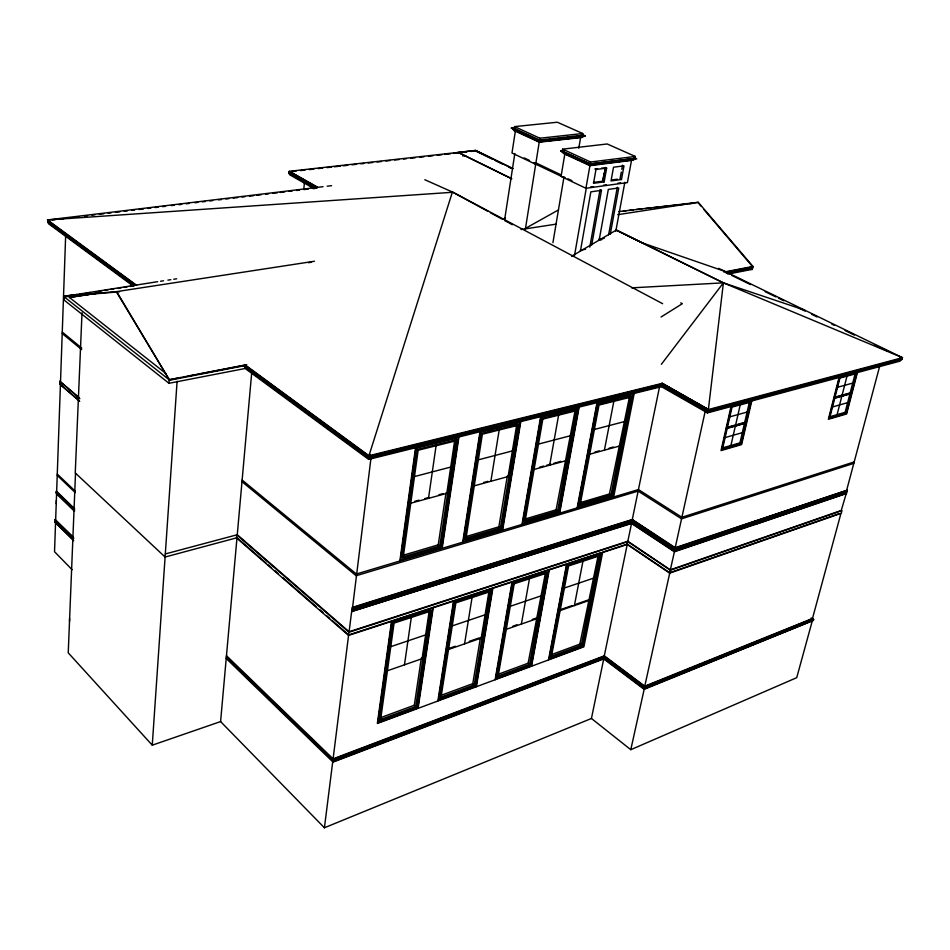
<?xml version="1.0" encoding="UTF-8"?>
<svg xmlns="http://www.w3.org/2000/svg" width="950" height="950" viewBox="0 0 950 950"><rect width="100%" height="100%" fill="white"/><g stroke="black" fill="none" stroke-linecap="round" stroke-linejoin="round"><path stroke-width="1.43" d="M134.674 285.404L47.749 221.528L47.785 220.542L135.779 285.119M133.689 285.546L48.141 222.632L48.177 221.635M48.569 222.727L48.533 223.725L133.748 286.449M73.72 540.764L54.91 522.025L54.993 519.508L73.411 537.249M79.717 401.434L59.743 384.049L59.838 381.318L79.373 397.777M56.371 492.86L56.347 493.715L74.528 511.349M56.406 492.005L56.43 491.15L74.634 508.761M55.575 522.132L54.53 551.724L72.141 569.727M55.67 519.614L60.432 384.168M60.527 381.437L65.669 235.362M119.558 291.769L63.947 296.495L157.652 281.687M77.425 294.975L64.351 296.958L64.232 300.188L168.981 383.289L245.183 368.493L368.659 459.396L661.414 386.674L707.418 412.906L900.078 361.107L900.671 360.287M166.321 373.849L69.374 297.409L91.212 294.072M75.513 473.183L68.234 652.828L152.261 745.18L220.59 721.584L324.413 827.771L591.434 718.473L603.915 658.041L644.361 688.429L630.788 749.693L591.434 718.473M82.009 312.823L75.252 472.934L165.098 557.033L236.989 537.747L266.036 563.018M168.981 383.289L169.219 379.822L64.351 296.958M245.397 365.501L169.575 380.226L116.66 291.614L63.971 295.937M152.261 745.18L177.092 381.33M245.183 368.493L245.29 367.377L368.814 458.209M220.59 721.584L236.989 537.747M631.94 523.355L351.654 611.503L349.101 631.75L237.263 534.731L251.714 372.661M296.186 171.083L288.836 171.914L288.752 172.793L315.756 188.148M288.883 172.864L314.961 188.385M289.346 173.791L289.501 174.634L314.177 188.706M303.822 188.896L304.546 181.569M718.639 268.327L902.5 357.675L708.367 409.545L723.401 282.851L615.79 229.817M368.659 459.396L368.933 457.259L244.079 365.536M661.853 385.035L369.039 457.532L369.182 456.344L245.017 365.228L197.826 374.312M324.413 827.771L332.726 761.781M348.959 632.237L333.094 758.848L604.295 655.844L627.819 541.643L348.959 632.237L236.764 534.874L236.491 537.878L348.555 635.408L627.238 544.492M352.022 611.812L351.987 608.831L632.047 520.707L673.716 548.15M632.427 520.968L352.355 609.152L370.987 458.054M603.725 658.92L333.07 762.114L333.189 761.14L603.915 658.041M333.438 759.181L333.319 760.154L604.093 657.151L604.271 656.272L333.438 759.181L226.468 655.678M333.664 760.499L604.081 657.578L603.891 658.457L333.545 761.472L333.664 760.499L226.385 656.616M399.855 560.999L415.566 447.569L458.969 436.786L442.178 548.328M391.97 621.312L377.898 722.807L417.691 708.047L432.737 608.012M392.73 626.81L393.122 623.924M417.359 449.694L418.154 450.253L403.299 556.866L439.767 546.001L455.501 440.931L454.706 440.384L446.785 493.359L409.878 503.464M404.474 664.81L411.433 616.562L418.285 614.329M428.497 498.37L436.192 444.992M415.744 706.491L429.982 611.349L394.072 623.105L380.641 719.471L415.744 706.491L414.307 705.232L421.123 659.49M439.767 546.001L438.235 544.837L445.787 494.238M386.579 671.056L422.073 658.682L429.234 610.743M418.083 708.356L433.295 607.347M511.433 127.941L539.41 140.838L585.295 135.755L539.374 141.028L511.409 128.131L515.862 127.49M512.869 128.167L512.691 129.343L539.315 141.823M514.116 129.568L513.962 130.554L539.22 142.215L582.089 137.441L582.255 136.468L577.968 136.942M514.567 126.611L514.294 128.393L539.576 140.03L582.457 135.304L582.754 133.523L557.329 122.229L514.567 126.611L539.861 138.225L582.754 133.523M515.399 130.779L511.991 152.998L535.705 164.303M504.688 219.284L514.829 153.473M437.879 701.005L453.554 600.732M462.709 542.177L480.011 431.561L520.861 421.42L502.621 530.231M453.946 601.089L438.413 700.364L476.021 686.399L492.421 588.537M455.098 602.158L439.992 698.416L474.952 685.472L490.829 590.484L455.098 602.158L459.052 600.994M525.409 228.926L539.493 140.434M539.576 140.03L539.861 138.225M464.562 643.874L472.197 596.695M490.877 481.282L499.296 429.258M560.785 150.943L590.544 164.659L560.785 150.943L563.683 150.504M474.228 684.855L489.761 591.779L455.869 602.87L441.049 697.122L474.228 684.855L472.779 683.644L480.463 637.486M473.349 486.079L508.108 476.567L516.717 424.911L517.524 425.422L500.412 527.927L498.869 526.822L507.312 476.021M484.809 592.574L489.012 591.197L481.199 638.068L447.664 649.764M562.602 149.15L562.091 152.19L590.045 165.086L634.719 159.458L635.277 156.441L607.192 143.972L562.602 149.15L590.579 162.011L635.277 156.441M476.389 686.707L492.955 587.896M552.936 242.666L563.991 176.926M578.776 148.248L580.664 137.216L574.964 137.857M583.87 135.529L583.68 136.693L539.303 141.621M495.116 679.761L512.097 581.649L566.628 563.861L548.53 659.929M522.001 524.436L540.681 416.492L579.179 406.933L559.681 513.154M512.454 582.006L495.627 679.131L531.252 665.914L548.815 570.131M514.211 583.763L498.18 675.996L529.589 664.371L546.25 573.278L514.211 583.763L513.451 583.205L525.564 579.239M542.83 419.104L525.196 520.553L557.662 510.874L575.961 410.816L542.83 419.104L542.023 418.594M578.075 159.766L564.87 153.674L561.07 176.427L585.924 188.278L590.579 162.011M574.524 255.455L586.388 187.554M580.426 251.073L590.852 191.841L601.481 190.356L591.707 244.981M606.634 168.091L595.982 169.456L593.536 183.303L604.176 181.854L606.634 168.091L601.552 168.102M521.384 624.067L529.601 577.921M549.682 465.179L558.731 414.426M589.784 247.143L599.783 191.116M604.2 172.924L602.727 181.177L593.418 182.436M604.699 170.181L605.186 167.426M498.085 674.298L528.129 663.219L545.49 572.719M525.053 519.044L556.106 509.806L575.154 410.317M608.617 234.828L617.31 187.269M621.288 172.021L620.029 178.849L621.478 179.514L623.984 165.858L613.522 167.2L611.028 180.928L621.478 179.514M621.787 169.29L622.535 165.205M610.292 234.092L618.759 187.946L608.321 189.406L599.165 240.124L601.742 239.697M531.572 666.223L549.337 569.501M615.79 231.266L624.839 182.281M633.246 159.22L633.056 160.229L589.903 165.68L563.398 153.437L563.564 152.428L590.092 164.659M577.173 507.918L597.039 402.503M566.96 564.217L549.017 659.324L582.825 646.784L601.421 552.971M574.382 605.601L583.11 560.417M604.402 450.193L613.973 400.639M551.38 654.633L579.832 644.136L597.894 556.902M580.106 502.681L609.437 493.964L629.506 396.756L630.325 397.242L611.004 494.986L580.272 504.141L599.011 405.068L630.325 397.242M581.305 645.24L598.939 556.023L568.575 565.962L551.487 656.272L581.305 645.24L579.832 644.136M613.653 496.992L634.244 393.264L598.476 402.147M348.591 631.916L627.831 541.251L631.797 522.274L674.678 550.561L846.842 492.409L846.533 493.537L674.405 551.784L631.548 523.474M351.821 610.161L631.797 521.894L632.296 519.864L675.212 548.114L847.436 490.141L847.139 491.293L674.939 549.349L632.035 521.087M352.165 607.466L632.296 519.496L659.739 385.866M661.414 386.674L661.627 385.629L707.655 411.837L707.418 412.906M605.554 167.592L602.727 181.177L604.176 181.854M644.171 687.693L812.986 619.4L813.212 618.569L644.753 686.636L644.563 687.527L604.093 657.151M626.846 544.231L669.714 573.135L841.273 513.273L841.985 510.589L670.356 570.237L644.753 686.185L604.295 655.844M674.678 550.561L670.344 569.834L627.831 541.251M675.212 548.114L674.666 550.157L846.509 492.516M705.209 411.231L675.201 547.711L847.115 490.259M811.193 617.916L813.687 619.531L644.563 687.978L644.361 688.881L603.523 658.184M661.426 385.676L707.786 412.074L707.667 411.101M708.154 411.374L708.391 410.305L902.346 358.399L902.072 359.373L708.154 411.374L661.283 384.702M726.512 272.899L752.637 267.817L751.83 269.42L727.842 274.111M618.747 211.589L698.262 202.314L752.946 266.451L752.234 269.61L750.702 268.886M731.191 405.804L721.026 450.597L741.617 444.588L751.937 400.235M731.595 406.41L721.762 449.683L741.238 444.006L751.201 401.137M730.906 445.503L735.526 425.351L736.381 425.838M740.394 404.142L735.621 424.947L736.476 425.434M723.057 447.782L739.955 442.878L744.61 422.809L745.465 423.284L727.201 428.402L726.346 427.916M727.748 427.144L744.705 422.406L749.502 401.696L750.369 402.171L740.798 443.365L722.594 448.649L732.046 407.099L750.369 402.171M839.23 376.794L828.364 419.294L846.616 413.974L857.589 371.866M839.551 377.387L829.041 418.439L846.307 413.416L856.9 372.721M839.907 378.053L829.813 417.478L845.951 412.787L856.128 373.683L839.907 378.053L839.052 377.613M837.081 414.675L842.009 395.532L842.864 395.984M847.198 375.416L842.116 395.152L842.959 395.592M830.324 416.634L845.108 412.348L850.06 393.288L850.915 393.728L834.741 398.264M833.981 397.433L850.167 392.896L855.273 373.243M644.373 686.339L812.499 618.45L840.952 513.392M669.952 569.964L841.261 510.471L846.212 493.644M846.106 492.278L846.806 491.399M846.711 490.022L879.581 366.581M813.141 620.492L644.159 689.332L603.369 658.647M813.687 619.531L813.461 620.362L643.779 689.047M244.649 364.539L368.956 455.727L452.426 191.983M661.366 364.301L723.401 282.851L804.686 310.139M661.057 317.015L682.349 303.679L680.77 302.86M571.579 256.251L616.289 230.102L642.307 242.891L725.004 271.427M502.859 219.391L505.436 217.93M525.421 228.404L558.469 209.926M630.788 749.693L796.729 677.671L812.214 621.205M645.727 687.883L812.761 620.243M380.57 717.678L414.307 705.232M440.99 695.376L472.779 683.644M448.329 648.672L455.311 646.238M469.276 641.369L479.061 637.972M512.929 626.181L517.061 624.744M532.237 619.459L536.37 618.023M559.847 609.852L572.149 605.566M576.258 604.141L588.561 599.854M505.388 629.636L537.118 618.581M559.217 610.874L589.309 600.388M669.311 572.862L839.147 513.641M674.393 551.38L753.065 524.78M845.809 493.406L754.87 524.554L754.751 523.117M845.001 491.649L675.343 549.219M389.928 646.95L425.624 634.885M451.357 626.193L485.07 614.804M509.39 606.587L541.274 595.816M563.492 588.311L593.714 578.099M394.725 622.036L410.044 617.025M423.759 612.536L427.868 611.194M464.312 599.272L470.879 597.122M571.983 564.062L581.721 560.88M392.944 620.504L510.732 582.089M568.017 563.409L601.314 552.556M853.801 463.374L681.554 518.842L638.127 491.103L356.155 575.736L241.989 481.662M854.193 461.938L681.886 517.287L638.436 489.571L356.369 574.014L242.143 480.047M352.533 607.786L632.688 519.745M352.189 610.47L632.189 522.156M353.067 611.052L631.56 523.094L674.809 551.641M500.412 527.927L466.034 538.175L482.374 434.209L517.524 425.422M403.18 555.251L438.235 544.837M465.868 536.631L498.869 526.822M724.09 437.867L742.318 432.666M831.476 407.253L847.626 402.646M727.664 427.548L744.61 422.809M835.24 397.433L850.06 393.288M727.296 427.999L745.56 422.881L744.705 422.406M834.836 397.872L851.01 393.348L850.167 392.896M728.804 417.098L747.104 412.074M836.511 387.541L852.708 383.099M414.782 501.327L419.045 500.163M424.721 498.608L428.973 497.444M438.912 494.736L443.163 493.572M483.681 482.481L487.861 481.341M539.493 467.222L543.768 466.058M546.618 465.274L550.893 464.111M553.743 463.327L560.88 461.379M595.021 452.034L599.248 450.882M609.116 448.186L613.356 447.022M533.152 469.704L565.951 460.726M588.763 454.48L619.792 445.978M841.771 376.877L845.844 375.784M848.552 375.06L852.578 373.968M709.448 410.614L899.864 359.599M707.453 411.884L900.339 360.121M707.786 412.074L901.788 359.444M165.312 553.945L237.263 534.731M413.594 476.793L450.716 467.067M477.434 460.073L512.383 450.929M537.558 444.339L570.523 435.706M594.878 429.329L624.613 421.539M488.383 431.977L492.48 430.956M507.336 427.251L515.375 425.244M548.981 416.848L557.329 414.77M568.314 412.027L572.411 411.006M602.502 403.501L606.801 402.42M609.674 401.707L618.212 399.582M625.266 397.812L629.506 396.756M418.154 450.253L455.501 440.931M368.541 458.268L661.627 385.629M368.956 455.727L662.245 383.349L708.367 409.545L661.889 383.242M662.055 383.515L708.391 410.305M369.182 456.344L662.067 383.978L661.687 385.819L368.79 458.458L245.159 367.531M368.731 457.318L661.901 384.762M54.91 522.025L73.304 539.79M169.611 379.632L246.715 364.669M723.852 272.092L752.946 266.451M726.714 271.997L752.839 266.926L703.926 209.534M725.943 272.864L752.412 267.71M728.104 273.184L752.032 268.517M728.531 273.232L752.21 268.613M169.219 379.822L180.654 377.625M187.803 376.247L194.964 374.87M59.743 384.049L79.254 400.544M580.331 250.123L585.592 249.244M599.046 239.198L604.212 238.355M63.947 296.495L77.152 294.488M80.085 294.037L83.018 293.598M85.951 293.146L90.357 292.481M99.168 291.139L102.101 290.688M105.034 290.249L107.968 289.798M110.901 289.346L113.834 288.907M118.239 288.23L121.173 287.791M124.106 287.339L127.039 286.888M129.984 286.449L132.917 285.998M623.034 211.375L625.967 210.924M628.9 210.484L633.306 209.808M630.361 210.449L633.27 209.998M94.121 293.621L97.031 293.182M69.374 297.516L98.705 293.027M116.66 291.614L314.438 261.25M521.004 229.532L556.166 224.129M617.69 214.688L698.262 202.314M308.524 262.699L311.457 262.248M160.574 281.248L163.507 280.796M167.901 280.131L170.822 279.692M173.755 279.241L176.676 278.801M590.663 186.972L593.513 186.58M603.476 185.214L606.326 184.822M617.726 183.255L620.564 182.863M585.924 188.278L627.404 182.578L631.584 159.992L625.848 160.716M612.204 179.906L617.417 179.194M565.036 177.424L563.896 177.567L533.651 163.162L534.874 163.008M597.55 168.613L594.89 168.958L595.982 169.456M590.544 164.659L636.738 158.852L634.161 157.593M592.824 164.884L589.95 165.241L580.711 160.977M595.697 164.516L601.433 163.792M604.307 163.436L608.617 162.889M611.491 162.533L615.79 161.987M618.664 161.619L622.974 161.084M48.141 222.632L133.962 285.522M136.669 285.344L47.5 219.937L323.059 186.699M327.18 186.2L331.598 185.678M52.203 220.008L55.136 219.652M61.026 218.939L63.971 218.583M68.388 218.049L71.333 217.692M75.751 217.158L78.696 216.802M84.574 216.089L87.519 215.733M91.936 215.199L94.881 214.842M99.299 214.308L103.716 213.786M108.122 213.251L111.067 212.895M115.484 212.361L119.902 211.826M124.319 211.292L127.264 210.936M131.67 210.401L134.615 210.045M139.032 209.511L143.45 208.976M147.868 208.442L150.812 208.086M155.23 207.551L158.163 207.195M162.581 206.661L165.526 206.304M171.416 205.592L174.361 205.248M178.778 204.713L181.711 204.357M186.129 203.822L189.074 203.466M194.964 202.754L197.909 202.398M202.326 201.863L205.271 201.507M209.677 200.973L212.622 200.616M218.512 199.904L221.457 199.547M225.874 199.013L228.819 198.657M233.225 198.123L237.643 197.588M242.06 197.054L245.005 196.709M249.422 196.175L253.84 195.641M256.785 195.284L261.191 194.75M265.608 194.216L268.553 193.859M272.971 193.325L277.388 192.791M280.333 192.434L284.739 191.9M289.156 191.366L292.101 191.009M296.519 190.475L299.464 190.119M303.881 189.584L308.299 189.05M312.704 188.516L315.649 188.171M47.749 221.528L134.936 285.368M511.017 178.422L458.268 152.428L475.689 150.444L512.81 168.482M462.697 155.954L465.595 155.622M317.573 187.364L289.299 171.309L475.689 150.444L512.81 168.744M300.592 170.584L305.009 170.098M309.415 169.599L313.821 169.1M318.238 168.613L322.644 168.114M327.049 167.616L331.467 167.129M334.4 166.796L340.278 166.131M343.223 165.811L347.629 165.312M352.046 164.813L356.452 164.326M360.858 163.828L363.803 163.495M368.208 163.008L372.626 162.509M377.031 162.011L381.437 161.524M385.854 161.025L390.26 160.526M394.666 160.027L399.083 159.541M403.489 159.042L406.434 158.709M410.839 158.223L415.245 157.724M419.662 157.225L424.068 156.738M428.474 156.239L432.891 155.741M437.297 155.254L441.702 154.755M444.647 154.422L450.526 153.769M453.471 153.437L457.876 152.938M462.282 152.451L466.699 151.952M471.105 151.454L474.038 151.121M583.846 135.708L539.457 140.624L512.834 128.357M543.673 140.743L549.385 140.113M552.247 139.792L557.959 139.163M560.821 138.843L566.533 138.213M569.394 137.893L575.106 137.263M540.74 141.657L546.44 141.028M549.29 140.707L554.99 140.077M557.852 139.757L563.552 139.127M566.402 138.807L572.102 138.166M636.251 209.487L642.153 208.857M645.097 208.537L650.999 207.896M653.944 207.575L658.362 207.088M662.791 206.613L667.209 206.138M671.638 205.651L677.528 205.022M680.485 204.701L684.903 204.214M689.32 203.739L693.749 203.252M511.409 128.131L515.838 127.668M47.5 219.937L452.936 192.256L662.637 303.703M631.667 287.85L723.401 282.851L902.5 357.675M581.281 133.962L585.271 135.933M424.828 179.728L452.936 192.256L488.027 211.411M600.032 189.679L601.481 190.356M536.477 163.174L561.474 175.073M524.186 157.902L529.53 160.467M567.946 178.778L571.9 180.654M731.916 275.512L750.559 284.584M765.201 291.697L775.853 296.887M778.525 298.181L783.845 300.77M798.487 307.895L805.149 311.125M811.811 314.367L817.131 316.956M831.773 324.081L834.444 325.375M845.096 330.553L854.406 335.089M874.38 344.803L887.692 351.274M899.674 357.105L902.346 358.399M475.511 150.967L492.765 159.351M495.413 160.645L502.051 163.875M508.689 167.105L511.349 168.388M458.173 152.439L511.848 178.778M616.241 230.09L723.401 282.851M845.108 412.348L845.951 412.787M490.354 212.717L501.968 219.07M504.545 220.483L508.82 222.775M509.711 223.309L512.288 224.723M289.299 171.309L317.633 187.328M662.186 383.372L708.367 409.545M288.836 171.914L317.122 187.993M289.263 172.817L314.854 187.376M661.639 384.619L706.741 410.269M289.584 173.755L315.21 188.349M739.955 442.878L740.798 443.365M755.321 520.766L755.036 521.954M609.437 493.964L611.004 494.986M632.296 519.496L675.616 547.984M631.797 521.894L675.07 550.43M627.439 541.381L670.356 570.237M669.703 572.731L627.238 544.101L602.704 552.104L583.906 646.796L377.352 723.472L391.554 620.956L348.697 634.921L331.942 620.35M556.106 509.806L557.662 510.874M446.001 492.789L446.785 493.359M245.064 366.451L369.039 457.532M603.915 655.987L644.753 686.636M603.713 657.293L644.563 687.978M489.012 591.197L489.761 591.779M528.129 663.219L529.589 664.371M62.272 332.072L81.736 348.092M62.213 333.533L81.676 349.564M421.337 658.065L422.073 658.682M59.838 381.318L79.836 398.679M268.268 564.953L271.617 567.874M274.978 570.784L278.326 573.705M282.791 577.588L316.303 606.741M319.651 609.663L323.012 612.572M326.361 615.493L329.709 618.403M57.273 474.074L75.347 491.281M57.226 475.416L75.287 492.634M74.599 509.628L56.181 491.791L56.145 492.634L74.563 510.483M226.302 657.543L333.545 761.472M226.219 658.481L333.07 762.114M56.347 500.412L56.299 501.481M56.264 502.538L56.228 503.595M54.993 519.508L73.827 538.222M69.623 618.545L69.516 621.241M698.167 202.777L701.053 206.15M369.503 454.005L370.512 455.335M116.624 292.22L169.575 380.226M415.993 448.02L400.425 560.31L441.774 547.948L458.387 437.475L415.993 448.02M393.229 622.393L379.549 720.812L416.527 707.109L431.086 610.007L393.229 622.393M417.287 449.362L402.147 558.244L440.574 546.784L456.665 439.541L417.287 449.362M480.403 432.001L463.267 541.512L502.253 529.851L520.303 422.085L480.403 432.001M481.591 433.331L464.93 539.505L501.149 528.699L518.629 424.092L481.591 433.331M541.037 416.931L522.536 523.783L559.348 512.774L578.645 407.586L541.037 416.931M513.511 583.062L497.159 677.243L530.254 664.988L547.283 572.019L513.511 583.062M542.117 418.238L524.127 521.847L558.339 511.634L577.042 409.521L542.117 418.238M597.372 402.931L577.695 507.288L612.536 496.862L632.914 394.096L597.372 402.931M567.922 565.262L550.501 657.495L581.911 645.857L599.925 554.8L567.922 565.262M598.357 404.213L579.239 505.4L611.622 495.734L631.358 395.984L598.357 404.213M634.921 158.353L590.235 163.958L562.258 151.181L590.235 163.958L634.897 158.448"/></g></svg>
